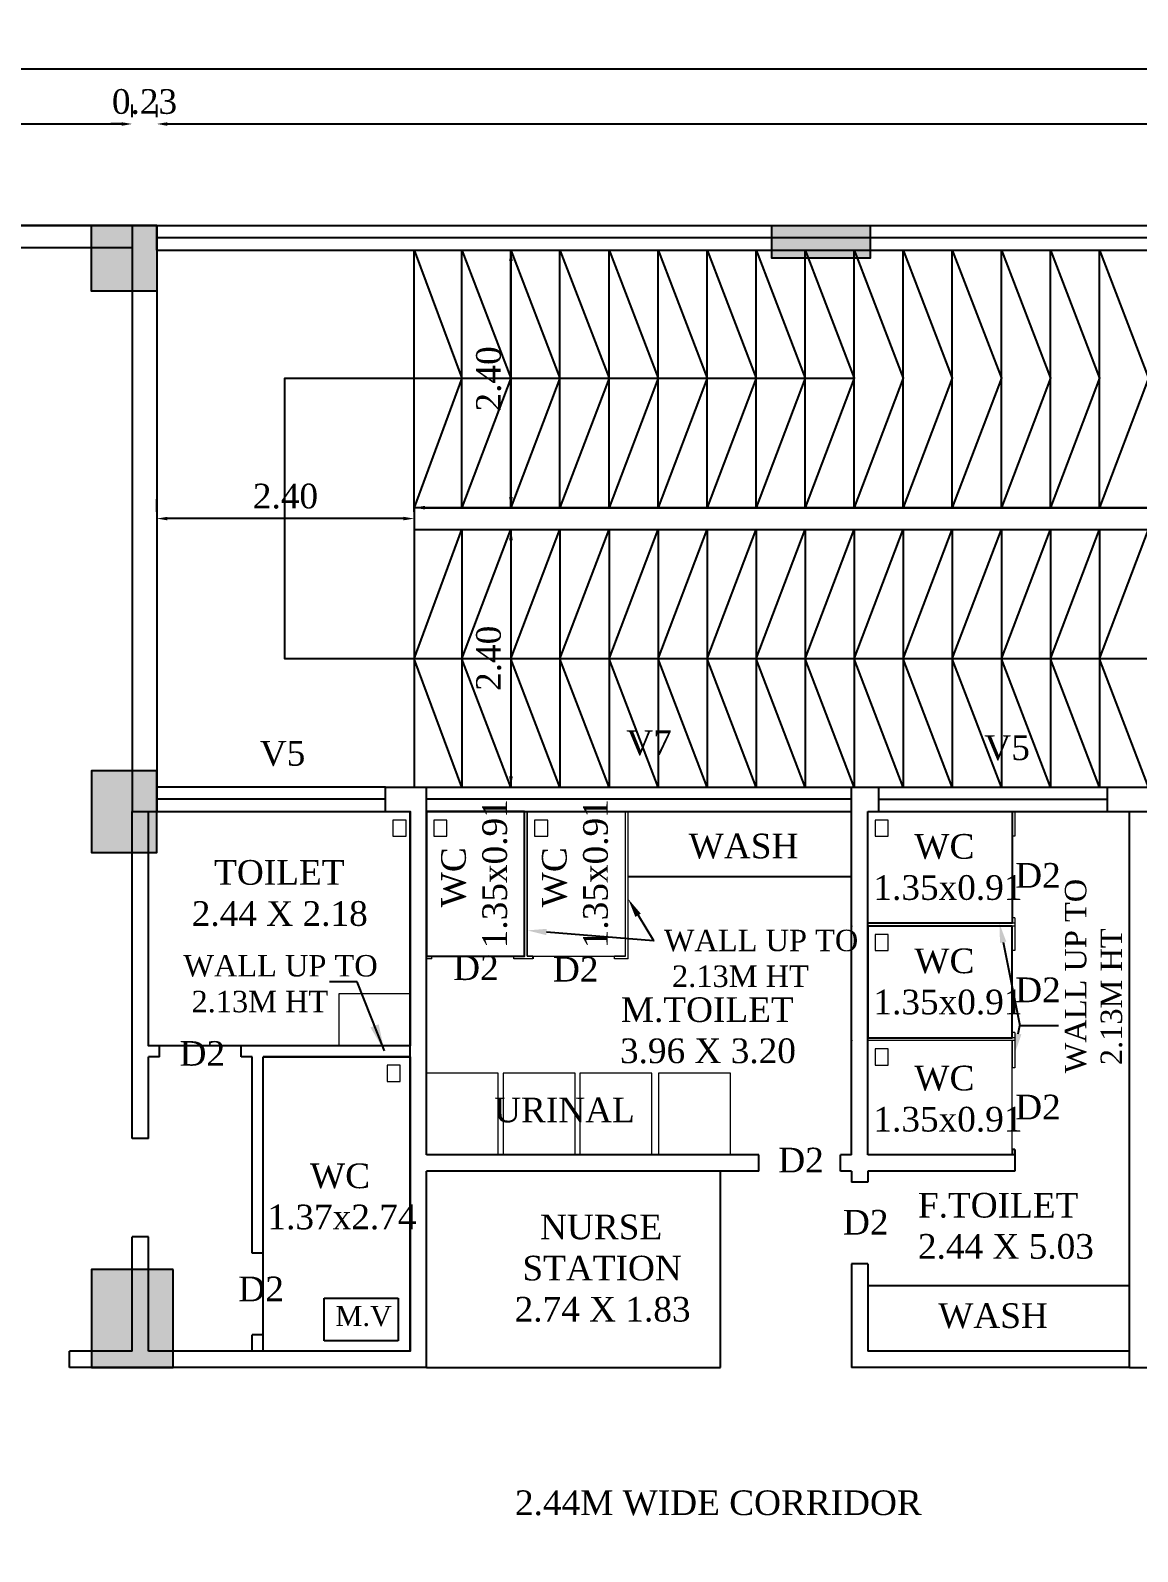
# Model space of a CAD drawing. Header units: metres. Extents: x 2754 to 3501, y 1112 to 1514.
# Drawn here: x 3122.34 to 3132.66, y 1392 to 1406.18 of the extents above; entities that cross this region are included whole.
import ezdxf
from ezdxf import colors
from ezdxf.entities.mleader import LeaderData, LeaderLine
from ezdxf.enums import TextEntityAlignment as Align
from ezdxf.math import Vec2, Vec3

# ---------------------------------------------------------------- set-up
doc = ezdxf.new("R2010")
doc.units = ezdxf.units.M
doc.linetypes.add('ACAD_ISO10W100', pattern=[18, 12, -3, 0, -3])
doc.linetypes.add('Demolished', pattern=[4.8, 3.2, -1.6])
for name, color, linetype in [('AR -DOOR', 2, 'Continuous'), ('AR-COLHATCH', 2, 'Continuous'), ('AR-COLUMN', 2, 'Continuous'), ('AR-DOOR', 2, 'Continuous'), ('AR-ELEVATION', 2, 'Continuous'), ('AR-GRID', 2, 'ACAD_ISO10W100'), ('AR-THIN', 8, 'Continuous'), ('AR-WALL', 7, 'Continuous'), ('BLK_1_FLR_1_BLT_UP_AREA', 12, 'Continuous'), ('BLK_1_FLR_1_WATER_CLOSET', 223, 'Continuous')]:
    doc.layers.add(name, color=color, linetype=linetype)
for name, color, linetype, lineweight in [('AR-PARTITION', 2, 'Continuous', 9), ('BLK_1_FLR_1_SP_WC', 233, 'Continuous', 5), ('BLK_1_FLR_1_URINAL', 235, 'Continuous', 5), ('BLK_1_FLR_1_WASH', 55, 'Continuous', 5)]:
    doc.layers.add(name, color=color, linetype=linetype, lineweight=lineweight)
doc.styles.add('ANAND', font='times.ttf')
doc.styles.get("Standard").update_dxf_attribs({"font": 'arial.ttf'})
doc.dimstyles.new('SET BACK', dxfattribs={"dimtxt": 0.9, "dimasz": 0.5, "dimexe": 0.18, "dimexo": 0.0625, "dimgap": 0.25, "dimtad": 1, "dimzin": 0, "dimdsep": 46, "dimtxsty": 'ANAND', "dimcen": 0.09, "dimse1": 1, "dimse2": 1, "dimadec": 0, "dimazin": 0, "dimtfac": 1, "dimtix": 1, "dimtofl": 0, "dimtmove": 2, "dimatfit": 0, "dimfxl": 0, "dimtolj": 1, "dimtzin": 0, "dimarcsym": 0})
doc.dimstyles.new('V1', dxfattribs={"dimtxt": 0.23, "dimasz": 0.1, "dimexe": 0.18, "dimexo": 0.0625, "dimgap": 0.09, "dimtad": 1, "dimzin": 0, "dimdsep": 46, "dimtxsty": 'ANAND', "dimcen": 0.09, "dimadec": 0, "dimazin": 0, "dimtfac": 1, "dimtix": 1, "dimtofl": 0, "dimtmove": 2, "dimatfit": 0, "dimfxl": 0, "dimtolj": 1, "dimtzin": 0, "dimarcsym": 0})

# ---------------------------------------------------------------- blocks, each defined once
blk = doc.blocks.new('cOLUMN')
at = {"layer": 'AR-COLHATCH'}
h = blk.add_hatch(color=256, dxfattribs=at)
h.dxf.hatch_style = 1
h.paths.add_polyline_path([(24, 24), (0, 24), (0, 0), (24, 0)])
at = {"layer": 'AR-COLUMN'}
blk.add_lwpolyline([(0, 24), (24, 24), (24, 0), (0, 0)], close=True, dxfattribs=at)
blk = doc.blocks.new('Ground Floor')
at = {"layer": 'AR-COLHATCH'}
h = blk.add_hatch(color=256, dxfattribs=at)
h.dxf.hatch_style = 1
h.paths.add_polyline_path([(878.8, 687.48), (878.8, 699.48), (842.8, 699.48), (842.8, 687.48)])
h = blk.add_hatch(color=256, dxfattribs=at)
h.dxf.hatch_style = 1
h.paths.add_polyline_path([(593, 499.48), (617, 499.48), (617, 469.48), (593, 469.48)])
h = blk.add_hatch(color=256, dxfattribs=at)
h.dxf.hatch_style = 1
h.paths.add_polyline_path([(593, 316.48), (623, 316.48), (623, 280.48), (593, 280.48)])
at = {"layer": 'AR-COLUMN'}
for points in [[(842.8, 699.48), (878.8, 699.48), (878.8, 687.48), (842.8, 687.48)], [(617, 499.48), (593, 499.48), (593, 469.48), (617, 469.48)], [(623, 316.48), (593, 316.48), (593, 280.48), (623, 280.48)]]:
    blk.add_lwpolyline(points, close=True, dxfattribs=at)
blk.add_blockref('cOLUMN', (593, 675.48), dxfattribs=at)
blk = doc.blocks.new('*D592')
at = {"color": 0, "lineweight": -2}
for p, q in [((3126.885, 1404.129), (3127.002, 1404.129)), ((3126.822, 1404.029), (3126.822, 1401.829)), ((3126.885, 1401.729), (3127.002, 1401.729))]:
    blk.add_line(p, q, dxfattribs=at)
at = {"color": 0}
for points in [[(3126.805, 1404.029), (3126.839, 1404.029), (3126.822, 1404.129)], [(3126.805, 1401.829), (3126.839, 1401.829), (3126.822, 1401.729)]]:
    blk.add_solid(points, dxfattribs=at)
at = {"layer": 'Defpoints', "color": 0}
for p in [(3126.822, 1404.129), (3126.822, 1401.729), (3126.822, 1401.729)]:
    blk.add_point(p, dxfattribs=at)
at = {"color": 0, "insert": (3126.615, 1402.929), "char_height": 0.23, "attachment_point": 5, "rotation": 90, "style": 'ANAND'}
blk.add_mtext('\\A1;2.40', dxfattribs=at)
blk = doc.blocks.new('*D593')
at = {"color": 0, "lineweight": -2}
for p, q in [((3126.885, 1401.525), (3127.002, 1401.525)), ((3126.822, 1401.425), (3126.822, 1399.225)), ((3126.885, 1399.125), (3127.002, 1399.125))]:
    blk.add_line(p, q, dxfattribs=at)
at = {"color": 0}
for points in [[(3126.805, 1401.425), (3126.839, 1401.425), (3126.822, 1401.525)], [(3126.805, 1399.225), (3126.839, 1399.225), (3126.822, 1399.125)]]:
    blk.add_solid(points, dxfattribs=at)
at = {"layer": 'Defpoints', "color": 0}
for p in [(3126.822, 1401.525), (3126.822, 1399.125), (3126.822, 1399.125)]:
    blk.add_point(p, dxfattribs=at)
at = {"color": 0, "insert": (3126.615, 1400.325), "char_height": 0.23, "attachment_point": 5, "rotation": 90, "style": 'ANAND'}
blk.add_mtext('\\A1;2.40', dxfattribs=at)
blk = doc.blocks.new('*D594')
at = {"color": 0, "lineweight": -2}
for p, q in [((3123.52, 1401.69), (3123.52, 1401.807)), ((3125.92, 1401.69), (3125.92, 1401.807)), ((3125.82, 1401.627), (3123.62, 1401.627))]:
    blk.add_line(p, q, dxfattribs=at)
at = {"color": 0}
for points in [[(3123.62, 1401.644), (3123.62, 1401.611), (3123.52, 1401.627)], [(3125.82, 1401.644), (3125.82, 1401.611), (3125.92, 1401.627)]]:
    blk.add_solid(points, dxfattribs=at)
at = {"layer": 'Defpoints', "color": 0}
for p in [(3123.52, 1401.627), (3123.52, 1401.627), (3125.92, 1401.627)]:
    blk.add_point(p, dxfattribs=at)
at = {"color": 0, "insert": (3124.72, 1401.835), "char_height": 0.23, "attachment_point": 5, "style": 'ANAND'}
blk.add_mtext('\\A1;2.40', dxfattribs=at)
blk = doc.blocks.new('*D504')
at = {"color": 0, "lineweight": -2}
for p, q in [((3115.672, 1405.367), (3115.672, 1405.485)), ((3123.292, 1405.367), (3123.292, 1405.485)), ((3115.772, 1405.305), (3123.192, 1405.305))]:
    blk.add_line(p, q, dxfattribs=at)
at = {"color": 0}
for points in [[(3115.772, 1405.321), (3115.772, 1405.288), (3115.672, 1405.305)], [(3123.192, 1405.321), (3123.192, 1405.288), (3123.292, 1405.305)]]:
    blk.add_solid(points, dxfattribs=at)
at = {"layer": 'Defpoints', "color": 0}
for p in [(3115.672, 1405.305), (3123.292, 1405.305), (3123.292, 1405.305)]:
    blk.add_point(p, dxfattribs=at)
at = {"color": 0, "insert": (3119.482, 1405.512), "char_height": 0.23, "attachment_point": 5, "style": 'ANAND'}
blk.add_mtext('\\A1;7.62', dxfattribs=at)
blk = doc.blocks.new('*D505')
at = {"color": 0, "lineweight": -2}
for p, q in [((3123.292, 1405.367), (3123.292, 1405.485)), ((3123.52, 1405.367), (3123.52, 1405.485)), ((3123.192, 1405.305), (3123.092, 1405.305)), ((3123.62, 1405.305), (3123.72, 1405.305))]:
    blk.add_line(p, q, dxfattribs=at)
at = {"color": 0}
for points in [[(3123.192, 1405.321), (3123.192, 1405.288), (3123.292, 1405.305)], [(3123.62, 1405.321), (3123.62, 1405.288), (3123.52, 1405.305)]]:
    blk.add_solid(points, dxfattribs=at)
at = {"layer": 'Defpoints', "color": 0}
for p in [(3123.292, 1405.305), (3123.52, 1405.305), (3123.52, 1405.305)]:
    blk.add_point(p, dxfattribs=at)
at = {"color": 0, "insert": (3123.406, 1405.512), "char_height": 0.23, "attachment_point": 5, "style": 'ANAND'}
blk.add_mtext('\\A1;0.23', dxfattribs=at)
blk = doc.blocks.new('*D506')
at = {"color": 0, "lineweight": -2}
for p, q in [((3123.52, 1405.367), (3123.52, 1405.485)), ((3148.717, 1405.367), (3148.717, 1405.485)), ((3123.62, 1405.305), (3148.617, 1405.305))]:
    blk.add_line(p, q, dxfattribs=at)
at = {"color": 0}
for points in [[(3123.62, 1405.321), (3123.62, 1405.288), (3123.52, 1405.305)], [(3148.617, 1405.321), (3148.617, 1405.288), (3148.717, 1405.305)]]:
    blk.add_solid(points, dxfattribs=at)
at = {"layer": 'Defpoints', "color": 0}
for p in [(3123.52, 1405.305), (3148.717, 1405.305), (3148.717, 1405.305)]:
    blk.add_point(p, dxfattribs=at)
at = {"color": 0, "insert": (3136.119, 1405.512), "char_height": 0.23, "attachment_point": 5, "style": 'ANAND'}
blk.add_mtext('\\A1;25.20', dxfattribs=at)
blk = doc.blocks.new('*D529')
at = {"color": 0, "lineweight": -2}
for p, q in [((3107.848, 1405.811), (3107.848, 1405.639)), ((3107.948, 1405.819), (3179.986, 1405.819)), ((3180.086, 1405.811), (3180.086, 1405.639))]:
    blk.add_line(p, q, dxfattribs=at)
at = {"color": 0}
for points in [[(3107.948, 1405.835), (3107.948, 1405.802), (3107.848, 1405.819)], [(3179.986, 1405.835), (3179.986, 1405.802), (3180.086, 1405.819)]]:
    blk.add_solid(points, dxfattribs=at)
at = {"layer": 'Defpoints', "color": 0}
for p in [(3107.848, 1405.873), (3180.086, 1405.873), (3180.086, 1405.819)]:
    blk.add_point(p, dxfattribs=at)
at = {"color": 0, "insert": (3143.967, 1406.026), "char_height": 0.23, "attachment_point": 5, "style": 'ANAND'}
blk.add_mtext('\\A1;72.24', dxfattribs=at)
blk = doc.blocks.new('*D595')
at = {"color": 0, "lineweight": -2}
for p, q in [((3125.92, 1401.792), (3125.92, 1401.909)), ((3148.768, 1401.792), (3148.768, 1401.909)), ((3126.02, 1401.729), (3148.668, 1401.729))]:
    blk.add_line(p, q, dxfattribs=at)
at = {"color": 0}
for points in [[(3126.02, 1401.746), (3126.02, 1401.712), (3125.92, 1401.729)], [(3148.668, 1401.746), (3148.668, 1401.712), (3148.768, 1401.729)]]:
    blk.add_solid(points, dxfattribs=at)
at = {"layer": 'Defpoints', "color": 0}
for p in [(3125.92, 1401.729, 0), (3148.768, 1401.729, 0), (3148.768, 1401.729)]:
    blk.add_point(p, dxfattribs=at)
at = {"color": 0, "insert": (3137.344, 1401.936), "char_height": 0.23, "attachment_point": 5, "style": 'ANAND'}
blk.add_mtext('\\A1;22.85', dxfattribs=at)

msp = doc.modelspace()

# ---------------------------------------------------------------- linework, layer by layer
at = {"color": 7}
for p, q in [((3127.02534, 1397.55051, 0), (3127.02534, 1397.52511, 0)), ((3126.03474, 1393.71511, 0), (3128.77474, 1393.71511, 0))]:
    msp.add_line(p, q, dxfattribs=at)
at = {"color": 7, "linetype": 'Demolished', "elevation": 0}
msp.add_lwpolyline([(3125.07948, 1394.36045), (3125.77008, 1394.36045), (3125.77008, 1393.96531), (3125.07948, 1393.96531)], close=True, dxfattribs=at)
at = {"layer": 'AR -DOOR'}
for p, q in [((3151.15534, 1404.24341, 0), (3123.52014, 1404.24341, 0)), ((3125.65374, 1399.01101, 0), (3123.52014, 1399.01101, 0)), ((3129.99714, 1399.01101, 0), (3126.03474, 1399.01101, 0)), ((3130.25114, 1399.01101, 0), (3132.38474, 1399.01101, 0))]:
    msp.add_line(p, q, dxfattribs=at)
at = {"layer": 'AR-DOOR', "color": 5}
for p, q in [((3131.49574, 1395.74711, 0), (3131.49574, 1395.69631, 0)), ((3131.52114, 1395.74711, 0), (3131.49574, 1395.74711, 0)), ((3131.52114, 1395.74711, 0), (3131.52114, 1395.69631, 0)), ((3129.13354, 1395.56815, 0), (3129.13354, 1395.67206, 0))]:
    msp.add_line(p, q, dxfattribs=at)
at = {"layer": 'AR-ELEVATION'}
for p, q in [((3129.99714, 1398.28711, 0), (3127.91434, 1398.28711, 0)), ((3132.58794, 1394.47711, 0), (3130.14954, 1394.47711, 0))]:
    msp.add_line(p, q, dxfattribs=at)
at = {"layer": 'AR-PARTITION'}
for p, q in [((3126.94914, 1397.55051, 0), (3126.94914, 1398.89671, 0)), ((3126.94914, 1397.55051, 0), (3126.94914, 1398.89671, 0)), ((3126.97454, 1397.55051, 0), (3126.97454, 1398.89671, 0)), ((3126.97454, 1397.55051, 0), (3126.97454, 1398.89671, 0)), ((3127.88894, 1397.55051, 0), (3127.88894, 1398.89671, 0)), ((3127.88894, 1397.55051, 0), (3127.88894, 1398.89671, 0)), ((3127.91434, 1397.52511, 0), (3127.91434, 1398.89671, 0)), ((3127.91434, 1397.52511, 0), (3127.91434, 1398.89671, 0)), ((3131.49574, 1398.89671, 0), (3131.49574, 1398.66811, 0)), ((3131.52114, 1398.89671, 0), (3131.52114, 1398.66811, 0)), ((3131.52114, 1398.66811, 0), (3131.49574, 1398.66811, 0)), ((3131.52114, 1397.85531, 0), (3130.14954, 1397.85531, 0)), ((3131.49574, 1397.85531, 0), (3130.14954, 1397.85531, 0)), ((3131.49574, 1397.82991, 0), (3130.14954, 1397.82991, 0)), ((3131.52114, 1397.82991, 0), (3130.14954, 1397.82991, 0)), ((3131.49574, 1397.90611, 0), (3131.49574, 1397.85531, 0)), ((3131.52114, 1397.90611, 0), (3131.49574, 1397.90611, 0)), ((3131.49574, 1397.82991, 0), (3131.49574, 1397.60131, 0)), ((3131.52114, 1397.90611, 0), (3131.52114, 1397.82991, 0)), ((3131.52114, 1397.85531, 0), (3131.52114, 1397.60131, 0)), ((3126.08554, 1397.55051, 0), (3126.03474, 1397.55051, 0)), ((3126.08554, 1397.52511, 0), (3126.08554, 1397.55051, 0)), ((3126.94914, 1397.55051, 0), (3126.84754, 1397.55051, 0)), ((3126.84754, 1397.52511, 0), (3126.84754, 1397.55051, 0)), ((3127.02534, 1397.55051, 0), (3126.97454, 1397.55051, 0)), ((3127.88894, 1397.55051, 0), (3127.78734, 1397.55051, 0)), ((3127.78734, 1397.52511, 0), (3127.78734, 1397.55051, 0)), ((3131.52114, 1397.60131, 0), (3131.49574, 1397.60131, 0)), ((3126.08554, 1397.52511, 0), (3126.03474, 1397.52511, 0)), ((3127.02534, 1397.52511, 0), (3126.84754, 1397.52511, 0)), ((3127.91434, 1397.52511, 0), (3127.78734, 1397.52511, 0)), ((3131.49574, 1396.83931, 0), (3131.49574, 1396.78851, 0)), ((3131.52114, 1396.83931, 0), (3131.49574, 1396.83931, 0)), ((3131.52114, 1396.83931, 0), (3131.52114, 1396.76311, 0)), ((3131.52114, 1396.78851, 0), (3130.14954, 1396.78851, 0)), ((3131.49574, 1396.78851, 0), (3130.14954, 1396.78851, 0)), ((3131.49574, 1396.76311, 0), (3130.14954, 1396.76311, 0)), ((3131.52114, 1396.76311, 0), (3130.14954, 1396.76311, 0)), ((3131.49574, 1396.76311, 0), (3131.49574, 1396.50911, 0)), ((3131.52114, 1396.78851, 0), (3131.52114, 1396.50911, 0)), ((3131.52114, 1396.50911, 0), (3131.49574, 1396.50911, 0))]:
    msp.add_line(p, q, dxfattribs=at)
at = {"layer": 'AR-THIN'}
for p, q in [((3123.52014, 1404.35771, 0), (3151.15534, 1404.35771, 0)), ((3123.52014, 1404.12911, 0), (3151.15534, 1404.12911, 0)), ((3125.92014, 1401.52531, 0), (3125.92014, 1399.12531, 0)), ((3125.65374, 1399.12531, 0), (3123.52014, 1399.12531, 0)), ((3126.03474, 1399.12531, 0), (3129.99714, 1399.12531, 0)), ((3130.25114, 1399.12531, 0), (3132.38474, 1399.12531, 0)), ((3123.52014, 1398.89671, 0), (3125.65374, 1398.89671, 0)), ((3126.03474, 1398.89671, 0), (3129.99714, 1398.89671, 0)), ((3130.25114, 1398.89671, 0), (3132.38474, 1398.89671, 0))]:
    msp.add_line(p, q, dxfattribs=at)
at = {"layer": 'AR-THIN', "elevation": 0}
for points in [[(3125.92014, 1401.72911), (3125.92014, 1404.12911), (3126.36494, 1402.93531), (3125.92014, 1401.72911)], [(3126.36494, 1401.72911), (3126.36494, 1404.12911), (3126.82214, 1402.93531), (3126.36494, 1401.72911)], [(3126.82214, 1401.72911), (3126.82214, 1404.12911), (3127.27934, 1402.93531), (3126.82214, 1401.72911)], [(3127.27934, 1401.72911), (3127.27934, 1404.12911), (3127.73654, 1402.93531), (3127.27934, 1401.72911)], [(3127.73654, 1401.72911), (3127.73654, 1404.12911), (3128.19374, 1402.93531), (3127.73654, 1401.72911)], [(3128.19374, 1401.72911), (3128.19374, 1404.12911), (3128.65094, 1402.93531), (3128.19374, 1401.72911)], [(3128.65094, 1401.72911), (3128.65094, 1404.12911), (3129.10814, 1402.93531), (3128.65094, 1401.72911)], [(3129.10814, 1401.72911), (3129.10814, 1404.12911), (3129.56534, 1402.93531), (3129.10814, 1401.72911)], [(3129.56534, 1401.72911), (3129.56534, 1404.12911), (3130.02254, 1402.93531), (3129.56534, 1401.72911)], [(3130.02254, 1401.72911), (3130.02254, 1404.12911), (3130.47974, 1402.93531), (3130.02254, 1401.72911)], [(3130.47974, 1401.72911), (3130.47974, 1404.12911), (3130.93694, 1402.93531), (3130.47974, 1401.72911)], [(3130.93694, 1401.72911), (3130.93694, 1404.12911), (3131.39414, 1402.93531), (3130.93694, 1401.72911)], [(3131.39414, 1401.72911), (3131.39414, 1404.12911), (3131.85134, 1402.93531), (3131.39414, 1401.72911)], [(3131.85134, 1401.72911), (3131.85134, 1404.12911), (3132.30854, 1402.93531), (3131.85134, 1401.72911)], [(3132.30854, 1401.72911), (3132.30854, 1404.12911), (3132.76574, 1402.93531), (3132.30854, 1401.72911)], [(3148.76774, 1400.31911), (3124.71394, 1400.31911), (3124.71394, 1402.93531), (3130.02254, 1402.93531)], [(3126.36494, 1401.52531), (3126.36494, 1399.12531), (3125.92014, 1400.31911), (3126.36494, 1401.52531)], [(3126.82214, 1401.52531), (3126.82214, 1399.12531), (3126.36494, 1400.31911), (3126.82214, 1401.52531)], [(3127.27934, 1401.52531), (3127.27934, 1399.12531), (3126.82214, 1400.31911), (3127.27934, 1401.52531)], [(3127.73654, 1401.52531), (3127.73654, 1399.12531), (3127.27934, 1400.31911), (3127.73654, 1401.52531)], [(3128.19374, 1401.52531), (3128.19374, 1399.12531), (3127.73654, 1400.31911), (3128.19374, 1401.52531)], [(3128.65094, 1401.52531), (3128.65094, 1399.12531), (3128.19374, 1400.31911), (3128.65094, 1401.52531)], [(3129.10814, 1401.52531), (3129.10814, 1399.12531), (3128.65094, 1400.31911), (3129.10814, 1401.52531)], [(3129.56534, 1401.52531), (3129.56534, 1399.12531), (3129.10814, 1400.31911), (3129.56534, 1401.52531)], [(3130.02254, 1401.52531), (3130.02254, 1399.12531), (3129.56534, 1400.31911), (3130.02254, 1401.52531)], [(3130.47974, 1401.52531), (3130.47974, 1399.12531), (3130.02254, 1400.31911), (3130.47974, 1401.52531)], [(3130.93694, 1401.52531), (3130.93694, 1399.12531), (3130.47974, 1400.31911), (3130.93694, 1401.52531)], [(3131.39414, 1401.52531), (3131.39414, 1399.12531), (3130.93694, 1400.31911), (3131.39414, 1401.52531)], [(3131.85134, 1401.52531), (3131.85134, 1399.12531), (3131.39414, 1400.31911), (3131.85134, 1401.52531)], [(3132.30854, 1401.52531), (3132.30854, 1399.12531), (3131.85134, 1400.31911), (3132.30854, 1401.52531)], [(3132.76574, 1401.52531), (3132.76574, 1399.12531), (3132.30854, 1400.31911), (3132.76574, 1401.52531)]]:
    msp.add_lwpolyline(points, dxfattribs=at)
at = {"layer": 'AR-WALL'}
for p, q in [((3123.52014, 1404.35771, 0), (3121.65324, 1404.35771, 0)), ((3123.29154, 1404.35771, 0), (3123.29154, 1398.89671, 0)), ((3123.52014, 1404.12911, 0), (3123.52014, 1404.35771, 0)), ((3121.65324, 1404.15451, 0), (3123.29154, 1404.15451, 0)), ((3123.52014, 1404.12911, 0), (3123.52014, 1399.12531, 0)), ((3125.92014, 1401.72911, 0), (3148.76774, 1401.72911, 0)), ((3125.92014, 1401.72911, 0), (3125.92014, 1401.52531, 0)), ((3125.92014, 1401.52531, 0), (3148.76774, 1401.52531, 0)), ((3123.52014, 1399.12531, 0), (3123.52014, 1398.89671, 0)), ((3125.65374, 1399.12531, 0), (3126.03474, 1399.12531, 0)), ((3125.65374, 1398.89671, 0), (3125.65374, 1399.12531, 0)), ((3126.03474, 1398.89671, 0), (3126.03474, 1399.12531, 0)), ((3129.99714, 1399.12531, 0), (3130.25114, 1399.12531, 0)), ((3129.99714, 1398.89671, 0), (3129.99714, 1399.12531, 0)), ((3130.25114, 1398.89671, 0), (3130.25114, 1399.12531, 0)), ((3132.38474, 1399.12531, 0), (3149.17414, 1399.12531, 0)), ((3132.38474, 1398.89671, 0), (3132.38474, 1399.12531, 0)), ((3123.29154, 1398.89671, 0), (3123.52014, 1398.89671, 0)), ((3123.29154, 1395.84871, 0), (3123.29154, 1398.89671, 0)), ((3123.44394, 1396.71231, 0), (3123.44394, 1398.89671, 0)), ((3125.65374, 1398.89671, 0), (3125.88234, 1398.89671, 0)), ((3125.88234, 1393.86751, 0), (3125.88234, 1398.89671, 0)), ((3126.03474, 1395.69631, 0), (3126.03474, 1398.89671, 0)), ((3129.99714, 1395.69631, 0), (3129.99714, 1398.89671, 0)), ((3130.14954, 1398.89671, 0), (3130.25114, 1398.89671, 0)), ((3130.14954, 1395.69631, 0), (3130.14954, 1398.89671, 0)), ((3132.38474, 1398.89671, 0), (3149.17414, 1398.89671, 0)), ((3132.58794, 1393.71511, 0), (3132.58794, 1398.89671, 0)), ((3123.54554, 1396.71231, 0), (3123.44394, 1396.71231, 0)), ((3123.54554, 1396.61071, 0), (3123.54554, 1396.71231, 0)), ((3125.88234, 1396.71231, 0), (3124.30754, 1396.71231, 0)), ((3124.30754, 1396.61071, 0), (3124.30754, 1396.71231, 0)), ((3123.54554, 1396.61071, 0), (3123.44394, 1396.61071, 0)), ((3123.44394, 1395.84871, 0), (3123.44394, 1396.61071, 0)), ((3124.40914, 1396.61071, 0), (3124.30754, 1396.61071, 0)), ((3124.40914, 1394.78191, 0), (3124.40914, 1396.61071, 0)), ((3125.88234, 1396.61071, 0), (3124.51074, 1396.61071, 0)), ((3124.51074, 1394.78191, 0), (3124.51074, 1396.61071, 0)), ((3123.44394, 1395.84871, 0), (3123.29154, 1395.84871, 0)), ((3129.13354, 1395.69631, 0), (3126.03474, 1395.69631, 0)), ((3129.13354, 1395.54391, 0), (3129.13354, 1395.69631, 0)), ((3129.99714, 1395.69631, 0), (3129.89554, 1395.69631, 0)), ((3129.89554, 1395.54391, 0), (3129.89554, 1395.69631, 0)), ((3131.52114, 1395.69631, 0), (3130.14954, 1395.69631, 0)), ((3131.52114, 1395.69631, 0), (3131.52114, 1395.54391, 0)), ((3129.13354, 1395.54391, 0), (3126.03474, 1395.54391, 0)), ((3126.03474, 1393.71511, 0), (3126.03474, 1395.54391, 0)), ((3128.77474, 1393.71511, 0), (3128.77474, 1395.54391, 0)), ((3129.99714, 1395.54391, 0), (3129.89554, 1395.54391, 0)), ((3129.99714, 1395.54391, 0), (3129.99714, 1395.44231, 0)), ((3130.14954, 1395.44231, 0), (3129.99714, 1395.44231, 0)), ((3131.52114, 1395.54391, 0), (3130.14954, 1395.54391, 0)), ((3130.14954, 1395.54391, 0), (3130.14954, 1395.44231, 0)), ((3123.29154, 1393.86751, 0), (3123.29154, 1394.93431, 0)), ((3123.44394, 1394.93431, 0), (3123.29154, 1394.93431, 0)), ((3123.44394, 1393.86751, 0), (3123.44394, 1394.93431, 0)), ((3124.51074, 1394.78191, 0), (3124.40914, 1394.78191, 0)), ((3130.14954, 1394.68031, 0), (3129.99714, 1394.68031, 0)), ((3129.99714, 1394.68031, 0), (3129.99714, 1393.71511, 0)), ((3130.14954, 1394.68031, 0), (3130.14954, 1393.86751, 0)), ((3124.40914, 1393.86751, 0), (3124.40914, 1394.01991, 0)), ((3124.51074, 1394.01991, 0), (3124.40914, 1394.01991, 0)), ((3124.51074, 1393.86751, 0), (3124.51074, 1394.01991, 0)), ((3123.29154, 1393.86751, 0), (3122.70803, 1393.86751, 0)), ((3122.70803, 1393.71511, 0), (3122.70803, 1393.86751, 0)), ((3125.88234, 1393.86751, 0), (3123.44394, 1393.86751, 0)), ((3132.58794, 1393.86751, 0), (3130.14954, 1393.86751, 0)), ((3126.03474, 1393.71511, 0), (3122.70803, 1393.71511, 0)), ((3132.58794, 1393.71511, 0), (3129.99714, 1393.71511, 0)), ((3132.58794, 1393.71511, 0), (3139.19201, 1393.71511, 0))]:
    msp.add_line(p, q, dxfattribs=at)
for p in [(3129.99714, 1397.82991, 0), (3129.99714, 1396.76311, 0)]:
    msp.add_point(p, dxfattribs=at)
at = {"layer": 'BLK_1_FLR_1_BLT_UP_AREA', "color": 12, "elevation": 0}
msp.add_lwpolyline([(3107.84834, 1404.35771), (3180.08594, 1404.35771), (3180.08594, 1379.63911), (3152.56418, 1382.28771), (3152.5786, 1382.43751), (3151.35377, 1382.43751), (3151.35059, 1382.4045), (3107.84834, 1386.59101)], close=True, dxfattribs=at)
at = {"layer": 'BLK_1_FLR_1_SP_WC', "elevation": 0}
for points in [[(3126.97454, 1397.55051), (3127.88894, 1397.55051), (3127.88894, 1398.89671), (3126.97454, 1398.89671)], [(3131.49574, 1396.76311), (3130.14954, 1396.76311), (3130.14954, 1395.69631), (3131.49574, 1395.69631)]]:
    msp.add_lwpolyline(points, close=True, dxfattribs=at)
at = {"layer": 'BLK_1_FLR_1_URINAL', "ltscale": 400, "elevation": 0}
for points in [[(3126.03474, 1395.69631), (3126.70403, 1395.69631), (3126.70403, 1396.45831), (3126.03474, 1396.45831)], [(3126.75111, 1395.69631), (3127.4204, 1395.69631), (3127.4204, 1396.45831), (3126.75111, 1396.45831)], [(3127.46534, 1395.69631), (3128.13462, 1395.69631), (3128.13462, 1396.45831), (3127.46534, 1396.45831)], [(3128.19911, 1395.69631), (3128.86839, 1395.69631), (3128.86839, 1396.45831), (3128.19911, 1396.45831)]]:
    msp.add_lwpolyline(points, close=True, dxfattribs=at)
at = {"layer": 'BLK_1_FLR_1_WASH', "color": 60}
for points in [[(3125.72172, 1398.81791), (3125.72172, 1398.66791), (3125.84421, 1398.66791), (3125.84421, 1398.81791)], [(3126.10272, 1398.81791), (3126.10272, 1398.66791), (3126.22521, 1398.66791), (3126.22521, 1398.81791)], [(3127.04252, 1398.81791), (3127.04252, 1398.66791), (3127.16501, 1398.66791), (3127.16501, 1398.81791)], [(3130.21752, 1398.81791), (3130.21752, 1398.66791), (3130.34001, 1398.66791), (3130.34001, 1398.81791)], [(3130.21752, 1397.75111), (3130.21752, 1397.60111), (3130.34001, 1397.60111), (3130.34001, 1397.75111)], [(3130.21752, 1396.68431), (3130.21752, 1396.53431), (3130.34001, 1396.53431), (3130.34001, 1396.68431)], [(3125.66815, 1396.53191), (3125.66815, 1396.38191), (3125.79065, 1396.38191), (3125.79065, 1396.53191)]]:
    msp.add_lwpolyline(points, close=True, dxfattribs=at)
at = {"layer": 'BLK_1_FLR_1_WASH', "color": 55, "elevation": 0}
for points in [[(3127.91434, 1398.89671), (3129.99714, 1398.89671), (3129.99714, 1398.28711), (3127.91434, 1398.28711)], [(3125.21822, 1396.71231), (3125.88234, 1396.71231), (3125.88234, 1397.19913), (3125.21822, 1397.19913)], [(3130.14954, 1394.47711), (3132.58794, 1394.47711), (3132.58794, 1393.86751), (3130.14954, 1393.86751)]]:
    msp.add_lwpolyline(points, close=True, dxfattribs=at)
at = {"layer": 'BLK_1_FLR_1_WATER_CLOSET', "color": 2, "elevation": 0}
for points in [[(3123.44394, 1398.89671), (3125.88234, 1398.89671), (3125.88234, 1396.71231), (3123.44394, 1396.71231)], [(3126.03474, 1397.55051), (3126.94914, 1397.55051), (3126.94914, 1398.89671), (3126.03474, 1398.89671)], [(3130.14954, 1398.89671), (3131.49574, 1398.89671), (3131.49574, 1397.85531), (3130.14954, 1397.85531)], [(3131.49574, 1397.82991), (3130.14954, 1397.82991), (3130.14954, 1396.78851), (3131.49574, 1396.78851)], [(3124.51074, 1396.61071), (3125.88234, 1396.61071), (3125.88234, 1393.86751), (3124.51074, 1393.86751)]]:
    msp.add_lwpolyline(points, close=True, dxfattribs=at)

# ---------------------------------------------------------------- block references
at = {"layer": 'AR-GRID', "xscale": 0.0254, "yscale": 0.0254, "zscale": 0.0254}
msp.add_blockref('Ground Floor', (3107.84834, 1386.59101, 0), dxfattribs=at)

# ---------------------------------------------------------------- texts
at = {"style": 'ANAND'}
for s, p in [('V5', (3124.69275, 1399.43696, 0)), ('V7', (3128.10936, 1399.53532, 0)), ('V5', (3131.44768, 1399.48956, 0))]:
    msp.add_text(s, height=0.23, dxfattribs=at).set_placement(p, align=Align.MIDDLE)
for s, p in [('WASH', (3128.47906, 1398.46098, 0)), ('D2', (3131.52312, 1398.18718, 0)), ('D2', (3126.28359, 1397.32595, 0)), ('D2', (3127.21367, 1397.31283, 0)), ('D2', (3131.52312, 1397.12038, 0)), ('D2', (3123.73258, 1396.52765, 0)), ('D2', (3131.52312, 1396.02818, 0)), ('URINAL', (3126.66477, 1396.00081, 0)), ('D2', (3129.31427, 1395.53387, 0)), ('D2', (3129.91734, 1394.95442, 0)), ('D2', (3124.28112, 1394.33286, 0)), ('WASH', (3130.80523, 1394.08424, 0)), ('2.44M WIDE CORRIDOR', (3126.8598, 1392.34049, 0))]:
    msp.add_text(s, height=0.23, dxfattribs=at).set_placement(p)
at = {"color": 7, "style": 'ANAND'}
msp.add_text('M.V', height=0.1875, dxfattribs=at).set_placement((3125.18555, 1394.10206, 0))
at = {"char_height": 0.23, "width": 1.8172819, "attachment_point": 1, "rotation": 90, "style": 'ANAND'}
for insert in [(3126.17144, 1397.34642, 0), (3127.11124, 1397.34642, 0)]:
    msp.add_mtext('{\\W7.576171; }WC\\P{\\W3.180664; }1.35x0.91', dxfattribs=dict(at, insert=insert))
at = {"char_height": 0.23, "attachment_point": 1, "style": 'ANAND'}
for s, insert, width in [('{\\W7.576171; }WC\\P{\\W3.180664; }1.35x0.91', (3129.9251, 1398.68741, 0), 1.8172819), ('{\\W2.911132; }TOILET \\P{\\W0.511718; }2.44 X 2.18', (3123.80214, 1398.44496, 0), 1.6637275), ('{\\W7.576171; }WC\\P{\\W3.180664; }1.35x0.91', (3129.9251, 1397.62061, 0), 1.8172819), ('{\\W1.605468; }M.TOILET \\P{\\W1.505859; }3.96 X 3.20', (3127.70778, 1397.16582, 0), 1.8335328), ('{\\W7.576171; }WC\\P{\\W3.180664; }1.35x0.91', (3129.9251, 1396.52841, 0), 1.8172819), ('{\\W4.874023; }WC \\P{\\W0.30371; }1.37x2.74', (3124.52549, 1395.6171, 0), 1.3584427), ('F.TOILET 2.44 X 5.03', (3130.61662, 1395.34305, 0), 1.6769819), ('{\\W5.412088; }NURSE \\P{\\W3.521463; }STATION\\P{\\W2.687478; }2.74 X 1.83', (3126.62301, 1395.14069, 0), 2.0245602)]:
    msp.add_mtext(s, dxfattribs=dict(at, insert=insert, width=width))
at = {"color": 7, "insert": (3131.98614, 1396.45782, 0), "char_height": 0.2, "attachment_point": 1, "rotation": 90, "style": 'ANAND'}
msp.add_mtext('WALL UP TO\\P 2.13M HT', dxfattribs=at)
at = {"color": 7, "insert": (3123.76804, 1397.5599, 0), "char_height": 0.2, "attachment_point": 1, "style": 'ANAND'}
msp.add_mtext('WALL UP TO\\P 2.13M HT', dxfattribs=at)

# ---------------------------------------------------------------- dimensions: what is measured, and where the dimension line sits
at = {"color": 7}
for p1, p2, distance, picture, middle in [((3107.84834, 1405.87337, 0), (3180.08594, 1405.87337, 0), -0.05484, '*D529', (3143.96714, 1406.02586, 0)), ((3126.82214, 1404.12911, 0), (3126.82214, 1401.72911, 0), 0, '*D592', (3126.61482, 1402.92911, 0)), ((3125.92014, 1401.72911, 0), (3148.76774, 1401.72911, 0), 0, '*D595', (3137.34394, 1401.93643)), ((3125.92014, 1401.62721, 0), (3123.52014, 1401.62721, 0), 0, '*D594', (3124.72014, 1401.83453, 0)), ((3126.82214, 1401.52531, 0), (3126.82214, 1399.12531, 0), 0, '*D593', (3126.61482, 1400.32531, 0))]:
    dim = msp.add_aligned_dim(p1=p1, p2=p2, distance=distance, dimstyle='V1', dxfattribs=at)
    dim.commit()
    dim.dimension.update_dxf_attribs({"geometry": picture, "text_midpoint": middle})
for base, p1, p2, picture, middle in [((3123.29154, 1405.30469, 0), (3115.67154, 1405.30469, 0), (3123.29154, 1405.30469, 0), '*D504', (3119.48154, 1405.51201, 0)), ((3123.52014, 1405.30469, 0), (3123.29154, 1405.30469, 0), (3123.52014, 1405.30469, 0), '*D505', (3123.40584, 1405.51201, 0)), ((3148.71694, 1405.30469, 0), (3123.52014, 1405.30469, 0), (3148.71694, 1405.30469, 0), '*D506', (3136.11854, 1405.51201, 0))]:
    dim = msp.add_linear_dim(base=base, p1=p1, p2=p2, angle=180, dimstyle='V1', dxfattribs=at)
    dim.commit()
    dim.dimension.update_dxf_attribs({"geometry": picture, "text_midpoint": middle})

# ---------------------------------------------------------------- leaders
msp.add_leader([(3125.64246, 1396.66705), (3125.3884, 1397.30881), (3125.13207, 1397.30881)], dimstyle='SET BACK', override={"dimasz": 0.25, "dimgap": 0.25, "dimtad": 0}, dxfattribs=at)
ml = msp.add_multileader_mtext('Standard', dxfattribs=at)
ml.set_content('WALL UP TO\\P 2.13M HT', color=7, style='ANAND')
ml.set_leader_properties()
ml.build(insert=Vec2(0, 0))
ml.multileader.update_dxf_attribs({"dogleg_length": 0.36, "arrow_head_size": 0.18})
ctx = ml.context
ctx.base_point, ctx.char_height, ctx.arrow_head_size, ctx.landing_gap_size, ctx.plane_origin = Vec3(3128.15807, 1397.69366, 0), 0.2, 0.18, 0.09, Vec3(3127.91434, 1398.08397, 0)
notes = []
notes.append((ctx, [(0, (1, 1, 0), (3128.14978, 1397.69366, 0), (1, 0), 0.00829, [(0, [(3127.91434, 1398.08397, 0)], 0, [])])]))
ctx.mtext.insert, ctx.mtext.flow_direction = Vec3(3128.24807, 1397.79567, 0), 5
ml = msp.add_multileader_mtext('Standard', dxfattribs=at)
ml.set_content('', color=7)
ml.set_leader_properties()
ml.build(insert=Vec2(0, 0))
ml.multileader.update_dxf_attribs({"dogleg_length": 0.36, "arrow_head_size": 0.18})
ctx = ml.context
ctx.base_point, ctx.char_height, ctx.arrow_head_size, ctx.landing_gap_size, ctx.plane_origin = Vec3(3131.92579, 1396.90313, 0), 0.18, 0.18, 0.09, Vec3(3131.37555, 1397.85531, 0)
notes.append((ctx, [(0, (1, 1, 0), (3131.56579, 1396.90313, 0), (1, 0), 0.36, [(0, [(3131.37555, 1397.85531, 0)], 0, [])])]))
ctx.mtext.insert, ctx.mtext.flow_direction = Vec3(3132.01579, 1396.99313, 0), 5
ml = msp.add_multileader_mtext('Standard', dxfattribs=at)
ml.set_content('', color=7)
ml.set_leader_properties()
ml.build(insert=Vec2(0, 0))
ml.multileader.update_dxf_attribs({"dogleg_length": 0.36, "arrow_head_size": 0.18})
ctx = ml.context
ctx.base_point, ctx.char_height, ctx.arrow_head_size, ctx.landing_gap_size, ctx.plane_origin = Vec3(3128.15807, 1397.69366, 0), 0.15, 0.18, 0.09, Vec3(3126.97454, 1397.78908, 0)
notes.append((ctx, [(0, (1, 1, 0), (3128.14978, 1397.69366, 0), (1, 0), 0.00829, [(0, [(3126.97454, 1397.78908, 0)], 0, [])])]))
ctx.mtext.insert, ctx.mtext.flow_direction = Vec3(3128.24807, 1397.76866, 0), 5
ml = msp.add_multileader_mtext('Standard', dxfattribs=at)
ml.set_content('', color=7)
ml.set_leader_properties()
ml.build(insert=Vec2(0, 0))
ml.multileader.update_dxf_attribs({"dogleg_length": 0.36, "arrow_head_size": 0.18})
ctx = ml.context
ctx.base_point, ctx.char_height, ctx.arrow_head_size, ctx.landing_gap_size, ctx.plane_origin = Vec3(3131.92579, 1396.90313, 0), 0.18, 0.18, 0.09, Vec3(3131.52114, 1396.64881, 0)
notes.append((ctx, [(0, (1, 1, 0), (3131.56579, 1396.90313, 0), (1, 0), 0.36, [(0, [(3131.52114, 1396.64881, 0)], 0, [])])]))
ctx.mtext.insert, ctx.mtext.flow_direction = Vec3(3132.01579, 1396.99313, 0), 5
for ctx, leaders in notes:
    for number, flags, end, landing, length, lines in leaders:
        leader = LeaderData()
        leader.index, (leader.has_last_leader_line, leader.has_dogleg_vector, leader.attachment_direction) = number, flags
        leader.last_leader_point, leader.dogleg_vector, leader.dogleg_length = Vec3(end), Vec3(landing), length
        for number, points, colour, breaks in lines:
            line = LeaderLine()
            line.index, line.vertices, line.color, line.breaks = number, Vec3.list(points), colors.encode_raw_color(colour), breaks
            leader.lines.append(line)
        ctx.leaders.append(leader)

doc.saveas('drawing.dxf')
